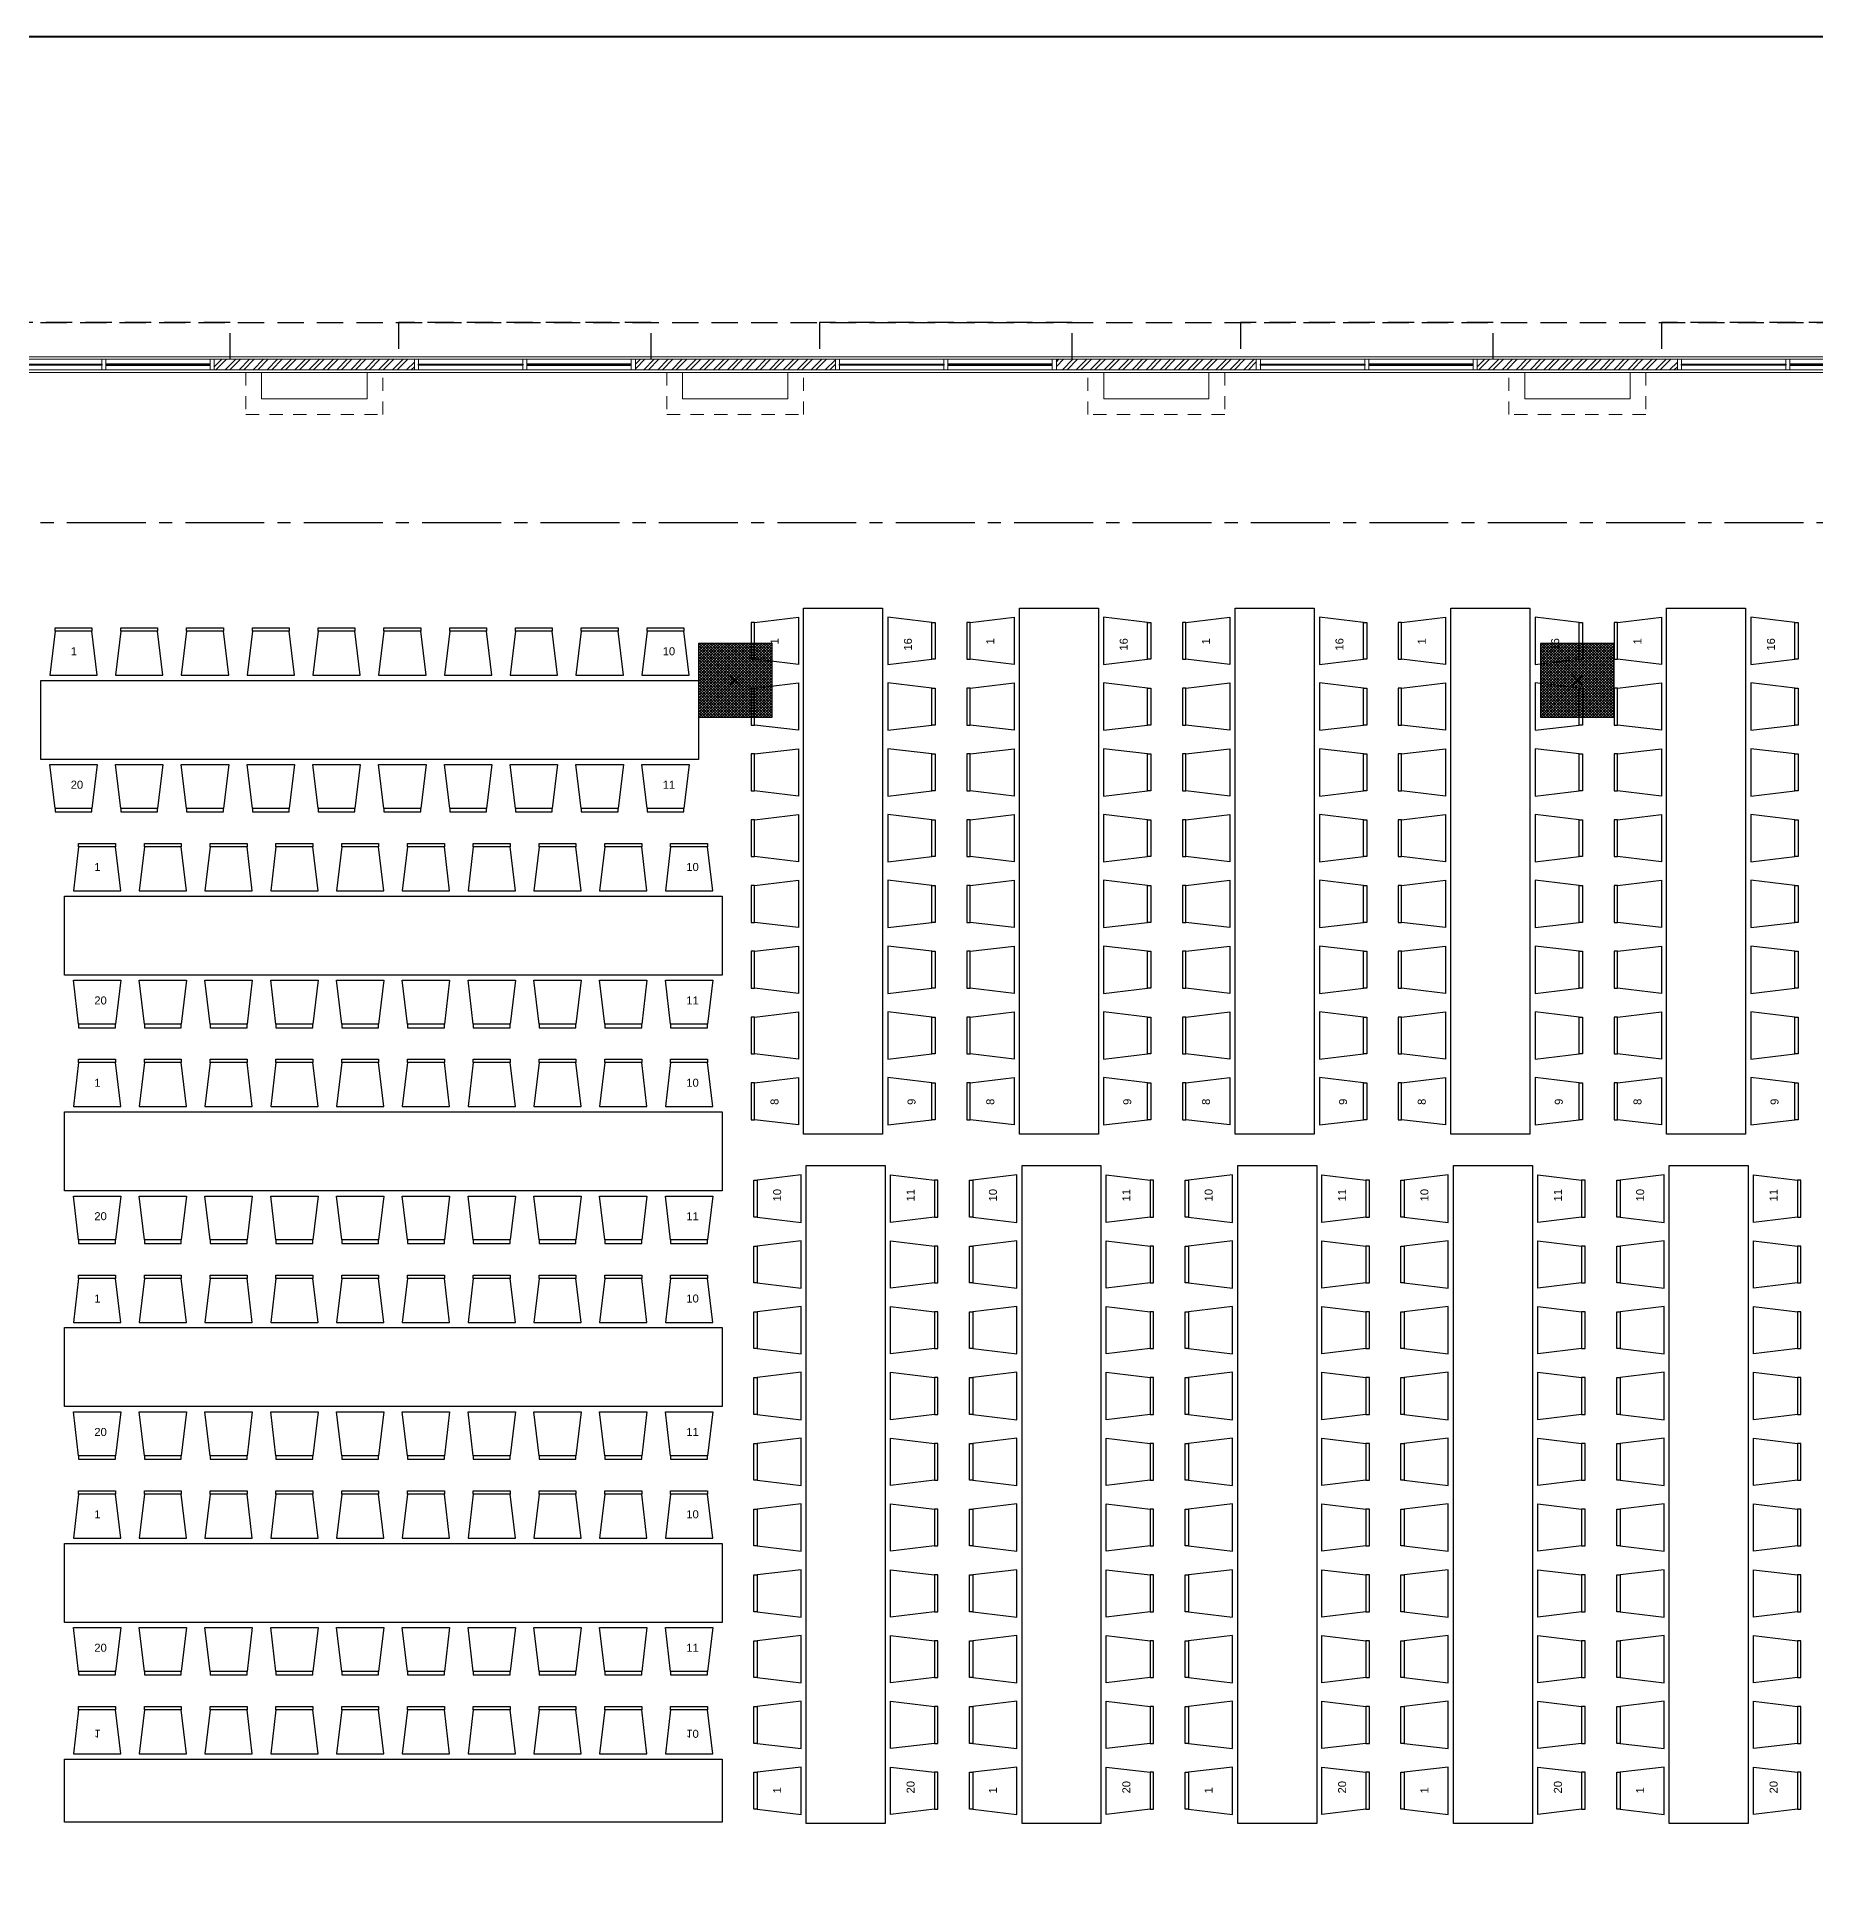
# Model space of a CAD drawing. Header units: inches. Extents: x 249 to 1192, y -18 to 440.
# Drawn here: x 276.75 to 293.65, y 207.05 to 224.49 of the extents above; entities that cross this region are included whole.
import ezdxf
from ezdxf.enums import TextEntityAlignment as Align

# ---------------------------------------------------------------- set-up
doc = ezdxf.new("R2010")
doc.units = ezdxf.units.IN
doc.header["$MEASUREMENT"] = 0
for name, pattern in [('CENTER2', [1.125, 0.75, -0.125, 0.125, -0.125]), ('DASHED2', [0.375, 0.25, -0.125]), ('HIDDEN2', [0.1875, 0.125, -0.0625])]:
    doc.linetypes.add(name, pattern=pattern)
for name, color, linetype, lineweight in [('ARSIR BETON', 8, 'Continuous', 0), ('DINDING', 6, 'Continuous', 0), ('DINDING2', 137, 'Continuous', 20), ('GRS KOP', 1, 'Continuous', 40), ('KACA', 141, 'Continuous', 30), ('KOP', 7, 'Continuous', 20), ('KUSEN', 16, 'Continuous', 15), ('PARTISI', 113, 'Continuous', 15)]:
    doc.layers.add(name, color=color, linetype=linetype, lineweight=lineweight)
for name, color, linetype in [('ARSIR DINDING', 64, 'Continuous'), ('AS', 15, 'CENTER2'), ('ATAP', 123, 'Continuous'), ('FURNITURE', 11, 'Continuous'), ('KOLOM', 5, 'Continuous')]:
    doc.layers.add(name, color=color, linetype=linetype)
doc.styles.add('ARIAL', font='arial.ttf')
doc.styles.get("Standard").update_dxf_attribs({"font": 'arial.ttf'})
pattern_1 = [(45, (706.15834, 205.18867), (-0.0662913, 0.0662913), []), (45, (706.20253, 205.18867), (-0.0662913, 0.0662913), [])]

# ---------------------------------------------------------------- blocks, each defined once
blk = doc.blocks.new('KOP-ARS')
at = {"layer": 'GRS KOP'}
blk.add_line((83, 54), (1, 54), dxfattribs=at)
at = {"layer": 'KOP'}
for tag, height, p in [('SUKMA', 0.2, (78, 9.9)), ('1:100', 0.25, (81.3, 5.5)), ('1:100', 0.25, (81.3, 4.9)), ('1:100', 0.25, (81.3, 4.3)), ('AR-01', 0.35, (78.15, 2.7)), ('10', 0.35, (81.3, 2.7)), ('2012', 0.35, (81.3, 1.7))]:
    blk.add_attdef(tag, text='', height=height, dxfattribs=at).set_placement(p, align=Align.MIDDLE)
for p in [(73.7, 5.325), (73.7, 4.725), (73.7, 4.125)]:
    blk.add_attdef('-', p, '', height=0.35, dxfattribs=at)
blk = doc.blocks.new('K1')
at = {"layer": 'ARSIR BETON'}
h = blk.add_hatch(dxfattribs=at)
h.set_pattern_fill('ANSI37', color=256, scale=0.15, style=0)
h.set_pattern_definition([(45, (258.37489, 277.120751), (-0.01325825, 0.01325825), []), (135, (258.37489, 277.120751), (-0.01325825, -0.01325825), [])])
h.paths.add_polyline_path([(259.125, 277.171), (259.125, 277.871), (258.425, 277.871), (258.425, 277.171)])
at = {"layer": 'KOLOM'}
blk.add_lwpolyline([(258.425, 277.171), (259.125, 277.171), (259.125, 277.871), (258.425, 277.871)], close=True, dxfattribs=at)
for points in [[(258.725, 277.571), (258.825, 277.471)], [(258.725, 277.471), (258.825, 277.571)]]:
    blk.add_lwpolyline(points, dxfattribs=at)
blk = doc.blocks.new('LANTAI 2')
at = {"layer": 'ARSIR DINDING'}
h = blk.add_hatch(dxfattribs=at)
h.set_pattern_fill('ANSI32', color=256, scale=0.25, style=0)
h.set_pattern_definition(pattern_1)
h.paths.add_polyline_path([(708.059, 205.289), (706.158, 205.289), (706.158, 205.239), (708.059, 205.239)])
h.paths.add_polyline_path([(708.059, 205.239), (706.158, 205.239), (706.158, 205.189), (708.059, 205.189)])
h = blk.add_hatch(dxfattribs=at)
h.set_pattern_fill('ANSI32', color=256, scale=0.25, style=0)
h.set_pattern_definition(pattern_1)
h.paths.add_polyline_path([(710.159, 205.289), (712.059, 205.289), (712.059, 205.239), (710.159, 205.239)])
h.paths.add_polyline_path([(710.159, 205.239), (712.059, 205.239), (712.059, 205.189), (710.159, 205.189)])
h = blk.add_hatch(dxfattribs=at)
h.set_pattern_fill('ANSI32', color=256, scale=0.25, style=0)
h.set_pattern_definition(pattern_1)
h.paths.add_polyline_path([(714.159, 205.289), (716.059, 205.289), (716.059, 205.239), (714.159, 205.239)])
h.paths.add_polyline_path([(714.159, 205.239), (716.059, 205.239), (716.059, 205.189), (714.159, 205.189)])
h = blk.add_hatch(dxfattribs=at)
h.set_pattern_fill('ANSI32', color=256, scale=0.25, style=0)
h.set_pattern_definition([(45, (718.15911, 205.18867), (-0.0662913, 0.0662913), []), (45, (718.2033, 205.18867), (-0.0662913, 0.0662913), [])])
h.paths.add_polyline_path([(720.06, 205.289), (718.159, 205.289), (718.159, 205.239), (720.06, 205.239)])
h.paths.add_polyline_path([(720.06, 205.239), (718.159, 205.239), (718.159, 205.189), (720.06, 205.189)])
at = {"layer": 'AS'}
blk.add_lwpolyline([(686.758, 203.739), (727.458, 203.739)], dxfattribs=at)
at = {"layer": 'ATAP', "linetype": 'DASHED2'}
for points in [[(685.258, 178.789), (684.933, 178.789), (684.933, 205.638), (695.508, 205.638), (695.508, 205.638), (727.808, 205.638), (734.997, 205.638), (734.997, 194.314)], [(706.308, 205.289), (706.308, 205.639), (704.059, 205.639), (703.909, 205.639), (703.909, 205.289)], [(710.309, 205.289), (710.309, 205.639), (708.059, 205.639), (707.909, 205.639), (707.909, 205.289)], [(714.309, 205.289), (714.309, 205.639), (712.059, 205.639), (711.909, 205.639), (711.909, 205.289)], [(718.309, 205.289), (718.309, 205.639), (716.059, 205.639), (715.909, 205.639), (715.909, 205.289)], [(722.309, 205.289), (722.309, 205.639), (720.06, 205.639), (719.91, 205.639), (719.91, 205.289)]]:
    blk.add_lwpolyline(points, dxfattribs=at)
at = {"layer": 'DINDING'}
for points in [[(695.033, 205.314), (727.458, 205.314)], [(695.033, 205.164), (727.458, 205.164)]]:
    blk.add_lwpolyline(points, dxfattribs=at)
at = {"layer": 'DINDING2'}
for points in [[(695.033, 205.289), (727.458, 205.289)], [(695.033, 205.189), (727.458, 205.189)]]:
    blk.add_lwpolyline(points, dxfattribs=at)
at = {"layer": 'KACA'}
for points in [[(704.099, 205.244), (705.088, 205.244), (705.088, 205.234), (704.099, 205.234)], [(706.118, 205.244), (705.128, 205.244), (705.128, 205.234), (706.118, 205.234)], [(708.099, 205.244), (709.089, 205.244), (709.089, 205.234), (708.099, 205.234)], [(710.119, 205.244), (709.129, 205.244), (709.129, 205.234), (710.119, 205.234)], [(712.099, 205.244), (713.089, 205.244), (713.089, 205.234), (712.099, 205.234)], [(714.119, 205.244), (713.129, 205.244), (713.129, 205.234), (714.119, 205.234)], [(716.099, 205.244), (717.089, 205.244), (717.089, 205.234), (716.099, 205.234)], [(718.119, 205.244), (717.129, 205.244), (717.129, 205.234), (718.119, 205.234)], [(720.1, 205.244), (721.089, 205.244), (721.089, 205.234), (720.1, 205.234)], [(722.119, 205.244), (721.129, 205.244), (721.129, 205.234), (722.119, 205.234)]]:
    blk.add_lwpolyline(points, close=True, dxfattribs=at)
at = {"layer": 'KUSEN'}
for points in [[(704.059, 205.189), (706.158, 205.189), (706.158, 205.289), (704.059, 205.289)], [(710.159, 205.189), (708.059, 205.189), (708.059, 205.289), (710.159, 205.289)], [(714.159, 205.189), (712.059, 205.189), (712.059, 205.289), (714.159, 205.289)], [(716.059, 205.189), (718.159, 205.189), (718.159, 205.289), (716.059, 205.289)], [(720.06, 205.189), (722.159, 205.189), (722.159, 205.289), (720.06, 205.289)]]:
    blk.add_lwpolyline(points, close=True, dxfattribs=at)
for points in [[(705.088, 205.189), (705.088, 205.289), (705.128, 205.289), (705.128, 205.189), (705.088, 205.189)], [(706.118, 205.189), (706.118, 205.289), (706.158, 205.289), (706.158, 205.189), (706.118, 205.189)], [(708.099, 205.189), (708.099, 205.289), (708.059, 205.289), (708.059, 205.189), (708.099, 205.189)], [(709.129, 205.189), (709.129, 205.289), (709.089, 205.289), (709.089, 205.189), (709.129, 205.189)], [(710.159, 205.189), (710.159, 205.289), (710.119, 205.289), (710.119, 205.189), (710.159, 205.189)], [(710.119, 205.189), (710.119, 205.289), (710.159, 205.289), (710.159, 205.189), (710.119, 205.189)], [(712.099, 205.189), (712.099, 205.289), (712.059, 205.289), (712.059, 205.189), (712.099, 205.189)], [(713.129, 205.189), (713.129, 205.289), (713.089, 205.289), (713.089, 205.189), (713.129, 205.189)], [(714.159, 205.189), (714.159, 205.289), (714.119, 205.289), (714.119, 205.189), (714.159, 205.189)], [(716.059, 205.189), (716.059, 205.289), (716.099, 205.289), (716.099, 205.189), (716.059, 205.189)], [(716.059, 205.189), (716.059, 205.289), (716.099, 205.289), (716.099, 205.189), (716.059, 205.189)], [(717.089, 205.189), (717.089, 205.289), (717.129, 205.289), (717.129, 205.189), (717.089, 205.189)], [(718.119, 205.189), (718.119, 205.289), (718.159, 205.289), (718.159, 205.189), (718.119, 205.189)], [(720.06, 205.189), (720.06, 205.289), (720.1, 205.289), (720.1, 205.189), (720.06, 205.189)], [(720.1, 205.189), (720.1, 205.289), (720.06, 205.289), (720.06, 205.189), (720.1, 205.189)], [(721.089, 205.189), (721.089, 205.289), (721.129, 205.289), (721.129, 205.189), (721.089, 205.189)]]:
    blk.add_lwpolyline(points, dxfattribs=at)
at = {"layer": 'PARTISI', "linetype": 'HIDDEN2'}
for points in [[(706.459, 205.164), (706.459, 204.764), (707.758, 204.764), (707.758, 205.164)], [(710.459, 205.164), (710.459, 204.764), (711.758, 204.764), (711.758, 205.164)], [(715.759, 205.164), (715.759, 204.764), (714.459, 204.764), (714.459, 205.164)], [(719.76, 205.164), (719.76, 204.764), (718.46, 204.764), (718.46, 205.164)]]:
    blk.add_lwpolyline(points, dxfattribs=at)
at = {"layer": 'PARTISI'}
for points in [[(706.608, 205.164), (706.608, 204.914), (707.609, 204.914), (707.609, 205.164)], [(710.608, 205.164), (710.608, 204.914), (711.609, 204.914), (711.609, 205.164)], [(715.609, 205.164), (715.609, 204.914), (714.609, 204.914), (714.609, 205.164)], [(719.61, 205.164), (719.61, 204.914), (718.61, 204.914), (718.61, 205.164)]]:
    blk.add_lwpolyline(points, dxfattribs=at)
at = {"layer": 'KOLOM'}
for p in [(452.333, -75.282), (460.333, -75.282)]:
    blk.add_blockref('K1', p, dxfattribs=at)
blk = doc.blocks.new('kursi 16')
for points in [[(711.758, 210.75), (712.508, 210.75), (712.508, 205.753), (711.758, 205.753)], [(711.258, 210.614), (711.258, 210.264), (711.29, 210.264), (711.29, 210.614)], [(711.29, 210.264), (711.29, 210.614), (711.708, 210.664), (711.708, 210.214)], [(712.976, 210.264), (712.976, 210.614), (712.558, 210.664), (712.558, 210.214)], [(713.008, 210.614), (713.008, 210.264), (712.976, 210.264), (712.976, 210.614)], [(711.258, 209.989), (711.258, 209.639), (711.29, 209.639), (711.29, 209.989)], [(711.29, 209.639), (711.29, 209.989), (711.708, 210.039), (711.708, 209.589)], [(712.976, 209.639), (712.976, 209.989), (712.558, 210.039), (712.558, 209.589)], [(713.008, 209.989), (713.008, 209.639), (712.976, 209.639), (712.976, 209.989)], [(711.258, 209.364), (711.258, 209.014), (711.29, 209.014), (711.29, 209.364)], [(711.29, 209.014), (711.29, 209.364), (711.708, 209.414), (711.708, 208.964)], [(712.976, 209.014), (712.976, 209.364), (712.558, 209.414), (712.558, 208.964)], [(713.008, 209.364), (713.008, 209.014), (712.976, 209.014), (712.976, 209.364)], [(711.29, 208.389), (711.29, 208.739), (711.708, 208.789), (711.708, 208.339)], [(712.976, 208.389), (712.976, 208.739), (712.558, 208.789), (712.558, 208.339)], [(711.258, 208.739), (711.258, 208.389), (711.29, 208.389), (711.29, 208.739)], [(713.008, 208.739), (713.008, 208.389), (712.976, 208.389), (712.976, 208.739)], [(711.258, 208.114), (711.258, 207.764), (711.29, 207.764), (711.29, 208.114)], [(711.29, 207.764), (711.29, 208.114), (711.708, 208.164), (711.708, 207.714)], [(712.976, 207.764), (712.976, 208.114), (712.558, 208.164), (712.558, 207.714)], [(713.008, 208.114), (713.008, 207.764), (712.976, 207.764), (712.976, 208.114)], [(711.29, 207.139), (711.29, 207.489), (711.708, 207.539), (711.708, 207.089)], [(712.976, 207.139), (712.976, 207.489), (712.558, 207.539), (712.558, 207.089)], [(711.258, 207.489), (711.258, 207.139), (711.29, 207.139), (711.29, 207.489)], [(713.008, 207.489), (713.008, 207.139), (712.976, 207.139), (712.976, 207.489)], [(711.258, 206.864), (711.258, 206.514), (711.29, 206.514), (711.29, 206.864)], [(711.29, 206.514), (711.29, 206.864), (711.708, 206.914), (711.708, 206.464)], [(712.976, 206.514), (712.976, 206.864), (712.558, 206.914), (712.558, 206.464)], [(713.008, 206.864), (713.008, 206.514), (712.976, 206.514), (712.976, 206.864)], [(711.258, 206.239), (711.258, 205.889), (711.29, 205.889), (711.29, 206.239)], [(711.29, 205.889), (711.29, 206.239), (711.708, 206.289), (711.708, 205.839)], [(712.976, 205.889), (712.976, 206.239), (712.558, 206.289), (712.558, 205.839)], [(713.008, 206.239), (713.008, 205.889), (712.976, 205.889), (712.976, 206.239)]]:
    blk.add_lwpolyline(points, close=True)
at = {"char_height": 0.076, "rotation": 90, "style": 'ARIAL'}
for s, insert, attachment_point in [('1', (711.443, 210.464), 3), ('16', (712.711, 210.464), 3), ('8', (711.443, 206.089), 3), ('9', (712.822, 206.089), 9)]:
    blk.add_mtext_dynamic_manual_height_columns(s, width=0.10095, gutter_width=0.38, heights=[0], dxfattribs=dict(at, insert=insert, attachment_point=attachment_point))
blk = doc.blocks.new('KURSI 20')
for points in [[(740.471, 207.111), (740.121, 207.111), (740.071, 206.693), (740.521, 206.693)], [(740.121, 207.143), (740.471, 207.143), (740.471, 207.111), (740.121, 207.111)], [(741.096, 207.111), (740.746, 207.111), (740.696, 206.693), (741.146, 206.693)], [(740.746, 207.143), (741.096, 207.143), (741.096, 207.111), (740.746, 207.111)], [(741.721, 207.111), (741.371, 207.111), (741.321, 206.693), (741.771, 206.693)], [(741.371, 207.143), (741.721, 207.143), (741.721, 207.111), (741.371, 207.111)], [(742.346, 207.111), (741.996, 207.111), (741.946, 206.693), (742.396, 206.693)], [(741.996, 207.143), (742.346, 207.143), (742.346, 207.111), (741.996, 207.111)], [(742.971, 207.111), (742.621, 207.111), (742.571, 206.693), (743.021, 206.693)], [(742.621, 207.143), (742.971, 207.143), (742.971, 207.111), (742.621, 207.111)], [(743.596, 207.111), (743.246, 207.111), (743.196, 206.693), (743.646, 206.693)], [(743.246, 207.143), (743.596, 207.143), (743.596, 207.111), (743.246, 207.111)], [(744.221, 207.111), (743.871, 207.111), (743.821, 206.693), (744.271, 206.693)], [(743.871, 207.143), (744.221, 207.143), (744.221, 207.111), (743.871, 207.111)], [(744.846, 207.111), (744.496, 207.111), (744.446, 206.693), (744.896, 206.693)], [(744.496, 207.143), (744.846, 207.143), (744.846, 207.111), (744.496, 207.111)], [(745.471, 207.111), (745.121, 207.111), (745.071, 206.693), (745.521, 206.693)], [(745.121, 207.143), (745.471, 207.143), (745.471, 207.111), (745.121, 207.111)], [(746.096, 207.111), (745.746, 207.111), (745.696, 206.693), (746.146, 206.693)], [(745.746, 207.143), (746.096, 207.143), (746.096, 207.111), (745.746, 207.111)], [(739.985, 205.893), (739.985, 206.643), (746.235, 206.643), (746.235, 205.893)], [(740.471, 205.426), (740.121, 205.426), (740.071, 205.843), (740.521, 205.843)], [(741.096, 205.426), (740.746, 205.426), (740.696, 205.843), (741.146, 205.843)], [(741.721, 205.426), (741.371, 205.426), (741.321, 205.843), (741.771, 205.843)], [(742.346, 205.426), (741.996, 205.426), (741.946, 205.843), (742.396, 205.843)], [(742.971, 205.426), (742.621, 205.426), (742.571, 205.843), (743.021, 205.843)], [(743.596, 205.426), (743.246, 205.426), (743.196, 205.843), (743.646, 205.843)], [(744.221, 205.426), (743.871, 205.426), (743.821, 205.843), (744.271, 205.843)], [(744.846, 205.426), (744.496, 205.426), (744.446, 205.843), (744.896, 205.843)], [(745.471, 205.426), (745.121, 205.426), (745.071, 205.843), (745.521, 205.843)], [(746.096, 205.426), (745.746, 205.426), (745.696, 205.843), (746.146, 205.843)], [(740.121, 205.393), (740.471, 205.393), (740.471, 205.426), (740.121, 205.426)], [(740.746, 205.393), (741.096, 205.393), (741.096, 205.426), (740.746, 205.426)], [(741.371, 205.393), (741.721, 205.393), (741.721, 205.426), (741.371, 205.426)], [(741.996, 205.393), (742.346, 205.393), (742.346, 205.426), (741.996, 205.426)], [(742.621, 205.393), (742.971, 205.393), (742.971, 205.426), (742.621, 205.426)], [(743.246, 205.393), (743.596, 205.393), (743.596, 205.426), (743.246, 205.426)], [(743.871, 205.393), (744.221, 205.393), (744.221, 205.426), (743.871, 205.426)], [(744.496, 205.393), (744.846, 205.393), (744.846, 205.426), (744.496, 205.426)], [(745.121, 205.393), (745.471, 205.393), (745.471, 205.426), (745.121, 205.426)], [(745.746, 205.393), (746.096, 205.393), (746.096, 205.426), (745.746, 205.426)]]:
    blk.add_lwpolyline(points, close=True)
at = {"char_height": 0.076, "attachment_point": 1, "style": 'ARIAL'}
for s, insert in [('1', (740.27, 206.958)), ('10', (745.895, 206.958)), ('20', (740.27, 205.69)), ('11', (745.895, 205.69))]:
    blk.add_mtext_dynamic_manual_height_columns(s, width=0.10095, gutter_width=0.38, heights=[0], dxfattribs=dict(at, insert=insert))
blk = doc.blocks.new('KURSI 10')
blk.add_lwpolyline([(776.982, 200.993), (776.982, 200.393), (783.232, 200.393), (783.232, 200.993), (776.982, 200.993)])
for points in [[(777.468, 199.926), (777.118, 199.926), (777.068, 200.343), (777.518, 200.343)], [(778.093, 199.926), (777.743, 199.926), (777.693, 200.343), (778.143, 200.343)], [(778.718, 199.926), (778.368, 199.926), (778.318, 200.343), (778.768, 200.343)], [(779.343, 199.926), (778.993, 199.926), (778.943, 200.343), (779.393, 200.343)], [(779.968, 199.926), (779.618, 199.926), (779.568, 200.343), (780.018, 200.343)], [(780.593, 199.926), (780.243, 199.926), (780.193, 200.343), (780.643, 200.343)], [(781.218, 199.926), (780.868, 199.926), (780.818, 200.343), (781.268, 200.343)], [(781.843, 199.926), (781.493, 199.926), (781.443, 200.343), (781.893, 200.343)], [(782.468, 199.926), (782.118, 199.926), (782.068, 200.343), (782.518, 200.343)], [(783.093, 199.926), (782.743, 199.926), (782.693, 200.343), (783.143, 200.343)], [(777.118, 199.893), (777.468, 199.893), (777.468, 199.926), (777.118, 199.926)], [(777.743, 199.893), (778.093, 199.893), (778.093, 199.926), (777.743, 199.926)], [(778.368, 199.893), (778.718, 199.893), (778.718, 199.926), (778.368, 199.926)], [(778.993, 199.893), (779.343, 199.893), (779.343, 199.926), (778.993, 199.926)], [(779.618, 199.893), (779.968, 199.893), (779.968, 199.926), (779.618, 199.926)], [(780.243, 199.893), (780.593, 199.893), (780.593, 199.926), (780.243, 199.926)], [(780.868, 199.893), (781.218, 199.893), (781.218, 199.926), (780.868, 199.926)], [(781.493, 199.893), (781.843, 199.893), (781.843, 199.926), (781.493, 199.926)], [(782.118, 199.893), (782.468, 199.893), (782.468, 199.926), (782.118, 199.926)], [(782.743, 199.893), (783.093, 199.893), (783.093, 199.926), (782.743, 199.926)]]:
    blk.add_lwpolyline(points, close=True)
at = {"char_height": 0.076, "attachment_point": 1, "style": 'ARIAL'}
for s, insert in [('1', (777.267, 200.19)), ('10', (782.892, 200.19))]:
    blk.add_mtext_dynamic_manual_height_columns(s, width=0.10095, gutter_width=0.38, heights=[0], dxfattribs=dict(at, insert=insert))

msp = doc.modelspace()

# ---------------------------------------------------------------- block references
at = {"layer": 'KOP'}
msp.add_blockref('KOP-ARS', (249.2179, 170.4885), dxfattribs=at)

# ---------------------------------------------------------------- next in the draw order: block references
msp.add_blockref('LANTAI 2', (-427.7223, 16.1343))

# ---------------------------------------------------------------- next in the draw order: block references
at = {"layer": 'FURNITURE'}
for name, p in [('kursi 16', (-427.7223, 8.3098)), ('kursi 16', (-425.6723, 8.3098)), ('kursi 16', (-423.6223, 8.3098)), ('kursi 16', (-421.5723, 8.3098)), ('kursi 16', (-419.5223, 8.3098)), ('KURSI 20', (-463.1985, 11.7297)), ('KURSI 20', (-462.974, 9.6802)), ('KURSI 20', (-462.974, 7.6302)), ('KURSI 20', (-462.974, 5.5802)), ('KURSI 20', (-462.974, 3.5302))]:
    msp.add_blockref(name, p, dxfattribs=at)
at = {"layer": 'FURNITURE', "rotation": 90}
for p in [(490.7039, -532.4722), (492.7539, -532.4722), (494.8039, -532.4722), (496.8539, -532.4722), (498.9039, -532.4722)]:
    msp.add_blockref('KURSI 20', p, dxfattribs=at)
at = {"layer": 'FURNITURE', "xscale": -1, "rotation": 180}
msp.add_blockref('KURSI 10', (-499.9711, 408.5168), dxfattribs=at)

doc.saveas('drawing.dxf')
